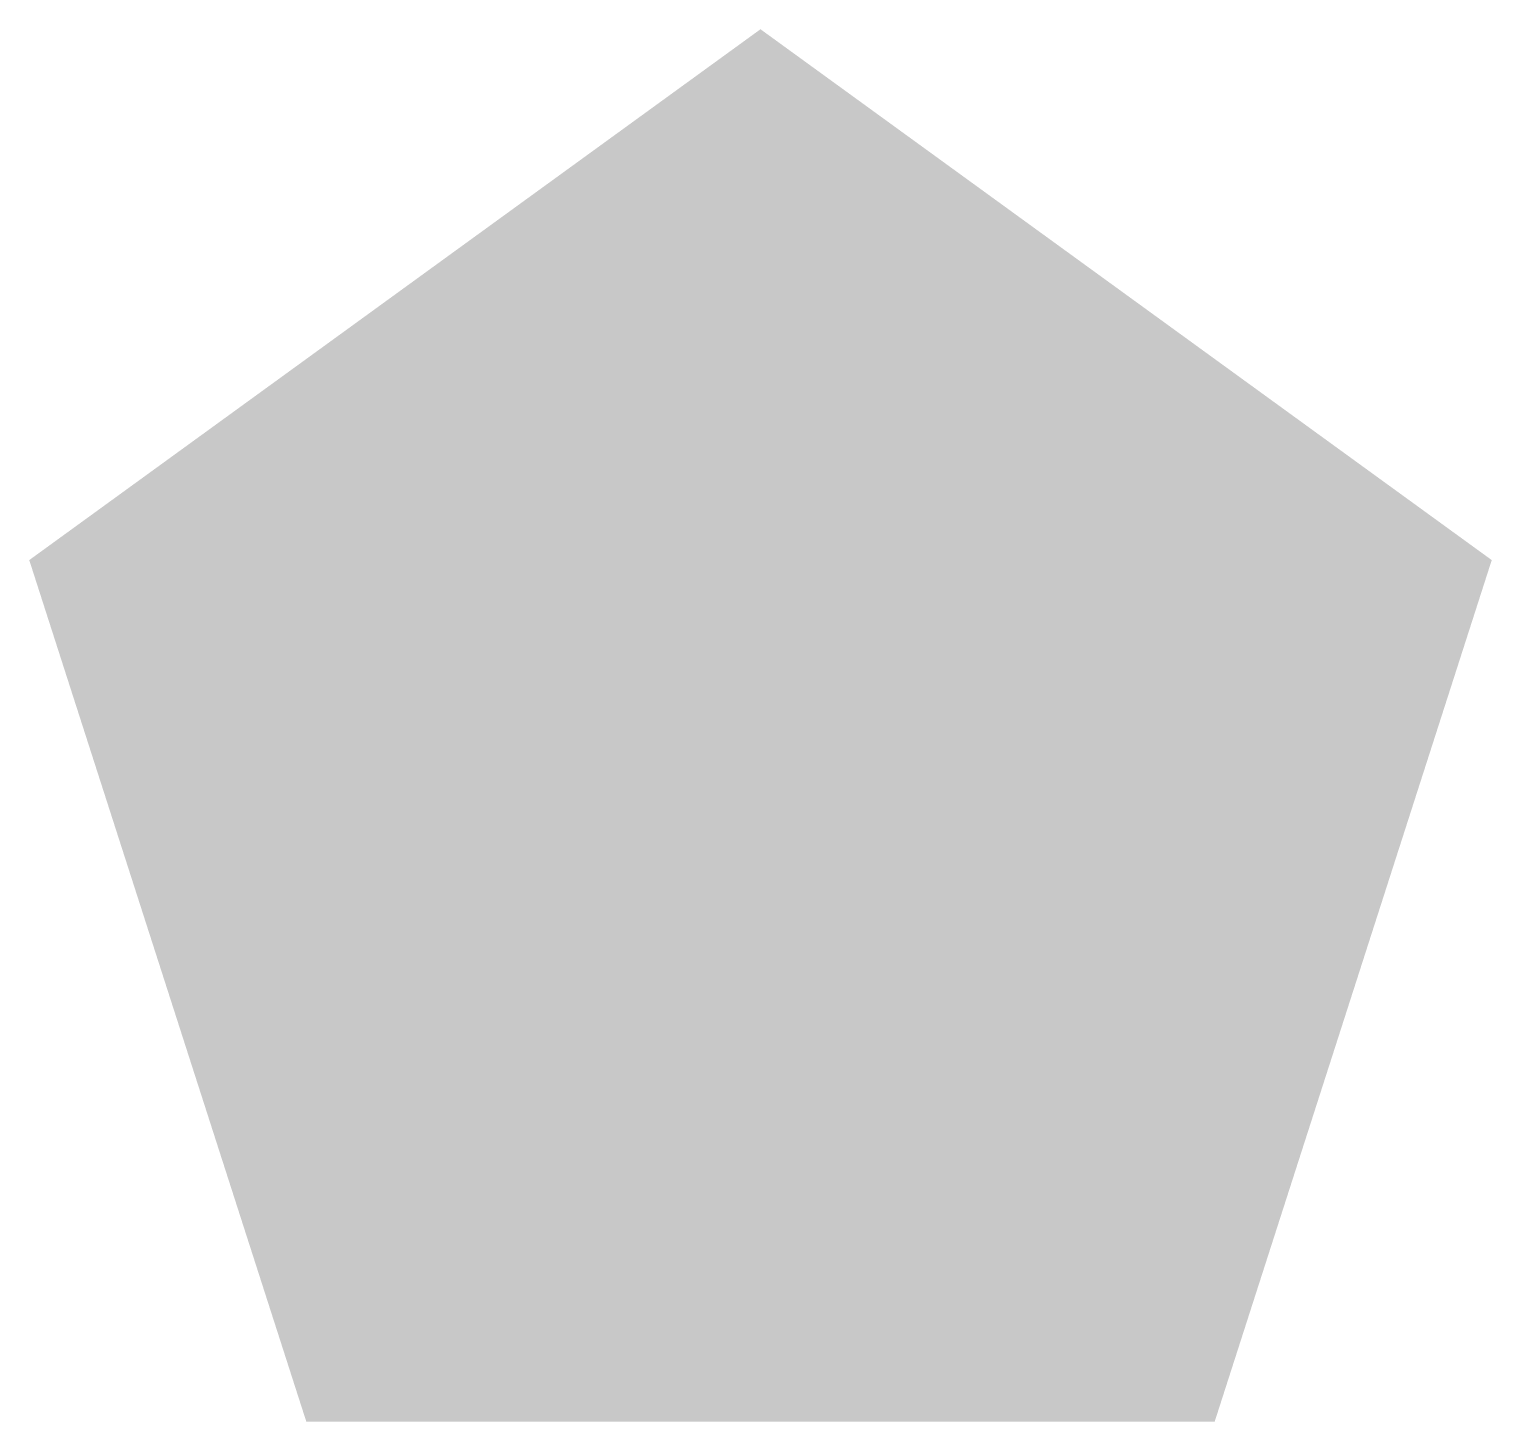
# Model space of a CAD drawing. Units: millimetres at full size, sheet at 1:100. Extents: x -8816 to 14449, y -13408 to 8755.
import ezdxf

# ---------------------------------------------------------------- set-up
doc = ezdxf.new("R2010")
doc.units = ezdxf.units.MM
doc.header["$LTSCALE"] = 100
doc.layers.add('0-0', color=7, linetype='Continuous')

msp = doc.modelspace()

# ---------------------------------------------------------------- linework, layer by layer
at = {"layer": '0-0'}
for points in [[(2816.3, 8755.1), (-8816.3, 306.1), (14449, 306.1), (10040.8, -13408.2)], [(-8816.3, 306.1), (-4408.2, -13408.2), (10040.8, -13408.2)]]:
    msp.add_solid(points, dxfattribs=at)

doc.saveas('drawing.dxf')
